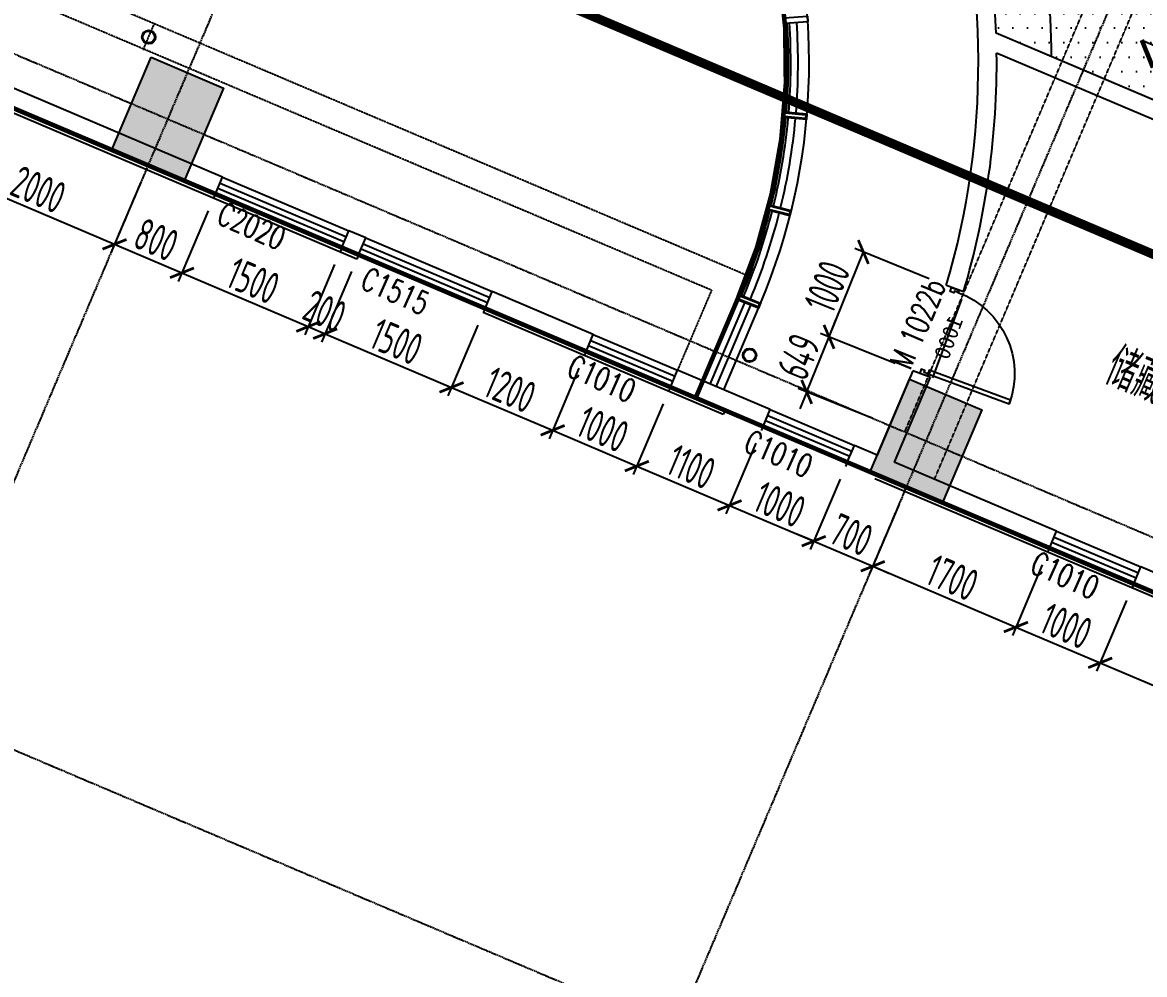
# Model space of a CAD drawing. Extents: x 11778731 to 12007717, y -6694179 to -6314888.
# Drawn here: x 11958213 to 11970474, y -6450352 to -6439951 of the extents above; entities that cross this region are included whole.
import ezdxf
from ezdxf.enums import TextEntityAlignment as Align
from ezdxf.xclip import XClip

# ---------------------------------------------------------------- set-up
doc = ezdxf.new("R2010")
doc.units = 0
doc.header["$LTSCALE"] = 10
doc.header["$MEASUREMENT"] = 0
doc.header["$XCLIPFRAME"] = 0
for name, pattern in [('A3-RG-axis-100$0$CENTER', [2, 1.25, -0.25, 0.25, -0.25]), ('A3-RI-5F$0$DASH', [0.35, 0.25, -0.1]), ('A3-RI-5F$0$DASHED2', [0.375, 0.25, -0.125]), ('A3-RM-5F$0$DASH', [0.35, 0.25, -0.1]), ('DASHED2', [0.375, 0.25, -0.125])]:
    doc.linetypes.add(name, pattern=pattern)
for name, color, linetype in [('A-CLOD', 200, 'Continuous'), ('A3-RB-5F-100$0$A-DIMS-100', 1, 'Continuous'), ('A3-RG-axis-100$0$A-GRID', 1, 'A3-RG-axis-100$0$CENTER'), ('A3-RI-5F$0$A-DETAILS', 11, 'Continuous'), ('A3-RI-5F$0$A-DOOR', 32, 'Continuous'), ('A3-RI-5F$0$A-FLOR', 2, 'Continuous'), ('A3-RI-5F$0$A-GLAZ', 140, 'Continuous'), ('A3-RI-5F$0$A-HATCH', 8, 'Continuous'), ('A3-RI-5F$0$A-WALL', 7, 'Continuous'), ('A3-RI-5F$0$A-WALL-FINI', 95, 'Continuous'), ('A3-RM-5F$0$0P-1', 191, 'Continuous'), ('A3-RM-5F$0$0P-FE-FH-V', 141, 'Continuous'), ('A3-RS-1F$0$A-HATH-GRAY', 8, 'Continuous'), ('A3-RS-1F$0$A-WALL', 7, 'Continuous'), ('A3-RX-5F$0$A-FIXT', 55, 'Continuous'), ('A3-SYMB-5F-100$0$A-SYMB', 4, 'Continuous'), ('A3-SYMB-5F-100$0$A-SYMB-AREA', 4, 'Continuous'), ('A3-SYMB-5F-100$0$A-SYMB-DOOR', 3, 'Continuous'), ('A3-SYMB-5F-100$0$A-SYMB-DOOR1', 3, 'Continuous'), ('A3-SYMB-5F-100$0$A-SYMB-DOOR2', 3, 'Continuous'), ('A3-SYMB-5F-100$0$A-SYMB-DOOR3', 3, 'Continuous'), ('A3-SYMB-5F-100$0$A-SYMB-NAME', 4, 'Continuous'), ('A3-SYMB-5F-100$0$A-SYMB-NAME-E', 4, 'Continuous')]:
    doc.layers.add(name, color=color, linetype=linetype)
doc.layers.add('A3-RI-5F$0$A-X-CHEK', color=6, linetype='A3-RI-5F$0$DASHED2', plot=False)
doc.styles.add('A3-RB-5F-100$0$XD2008', font='xd-hzs.shx', dxfattribs={"width": 0.7, "bigfont": 'xd-hztxt.shx'})
doc.styles.add('A3-RI-5F$0$Standard', font='')
doc.styles.add('A3-SYMB-5F-100$0$ECADI', font='hzs.shx', dxfattribs={"width": 0.7, "bigfont": 'hztxt.shx'})
doc.styles.add('A3-SYMB-5F-100$0$ECADI-TXT', font='simplex.shx', dxfattribs={"bigfont": 'hztxt.shx'})
doc.styles.add('A3-SYMB-5F-100$0$XD2008', font='hzs.shx', dxfattribs={"width": 0.7, "bigfont": 'hztxt.shx'})
doc.styles.get('A3-RI-5F$0$Standard').set_extended_font_data('SimSun')
doc.dimstyles.new('A3-RB-5F-100$0$XD100$0', dxfattribs={"dimscale": 100, "dimtxt": 3.5, "dimasz": 2, "dimexe": 1, "dimexo": 2, "dimgap": 0.5, "dimtad": 1, "dimdec": 0, "dimdsep": 46, "dimtxsty": 'A3-RB-5F-100$0$XD2008', "dimblk1": 'A3-RB-5F-100$0$_ARCHTICK', "dimblk2": 'A3-RB-5F-100$0$_ARCHTICK', "dimsah": 1, "dimcen": 2.5, "dimclrt": 4, "dimaunit": 1, "dimadec": 0, "dimazin": 0, "dimtfac": 1, "dimtdec": 0, "dimtix": 1, "dimtmove": 0, "dimatfit": 3, "dimfxl": 0, "dimtolj": 1, "dimtzin": 0, "dimarcsym": 0})

# ---------------------------------------------------------------- blocks, each defined once
blk = doc.blocks.new('A3-RI-5F$0$J-单扇门-1000-1')
for points in [[(-1000, -82), (-974, -82), (-974, -40), (-953, -40), (-953, 2), (-1000, 2)], [(0, -82), (-26, -82), (-26, -40), (-47, -40), (-47, 2), (0, 2)], [(-26, -82), (-26, -1029), (-68, -1029), (-68, -82)]]:
    blk.add_lwpolyline(points, close=True)
blk.add_arc((-26, -82), 947, 180, 270)
at = {"layer": 'Defpoints', "style": 'A3-RI-5F$0$Standard'}
blk.add_text('1000', height=175, rotation=360, dxfattribs=at).set_placement((-713, -242))
blk = doc.blocks.new('A3-RI-5F')
at = {"layer": 'A3-RI-5F$0$A-HATCH'}
h = blk.add_hatch(dxfattribs=at)
h.set_pattern_fill('DOTS', color=256, scale=100, style=0)
h.set_pattern_definition([(0, (0, 0), (79.375, 158.75), [0, -158.75])])
edge = h.paths.add_edge_path()
edge.add_line((11968503, -6437906), (11969654, -6435194))
edge.add_line((11969654, -6435194), (11974993, -6437460))
edge.add_line((11974993, -6437460), (11973117, -6441878))
edge.add_line((11973117, -6441878), (11968852, -6440068))
edge.add_arc((11960008, -6440388), 8850, 2.0702, 16.2851)
at = {"layer": 'A3-RI-5F$0$A-DETAILS'}
for points in [[(11966544, -6439961), (11966540, -6439901), (11966789, -6439883), (11966793, -6439943)], [(11966530, -6440988), (11966536, -6440929), (11966785, -6440950), (11966779, -6441010)], [(11966541, -6440979), (11966545, -6440939), (11966774, -6440959), (11966770, -6440999)], [(11966356, -6442001), (11966371, -6441943), (11966613, -6442004), (11966599, -6442062)], [(11966368, -6441994), (11966378, -6441955), (11966601, -6442011), (11966591, -6442050)], [(11966024, -6442980), (11966046, -6442924), (11966278, -6443017), (11966256, -6443072)], [(11966037, -6442974), (11966052, -6442937), (11966265, -6443022), (11966251, -6443059)]]:
    blk.add_lwpolyline(points, close=True, dxfattribs=at)
for start, end in [(355.2577, 3.7431), (346.2578, 354.7431), (337.2343, 345.7431)]:
    blk.add_arc((11960008, -6440388), 6680, start, end, dxfattribs=at)
at = {"layer": 'A3-RI-5F$0$A-DOOR'}
blk.add_line((11968474, -6442974), (11968155, -6443834), dxfattribs=at)
at = {"layer": 'A3-RI-5F$0$A-FLOR', "linetype": 'A3-RI-5F$0$DASH', "const_width": 50}
for points in [[(11897637, -6393080), (11898125, -6393287), (11898323, -6393228), (11896986, -6418742), (11920412, -6428686), (11921780, -6425464), (11976706, -6448779), (11984755, -6429817), (11972559, -6424640), (11986356, -6392136)], [(11922332, -6425699), (11977075, -6448936), (11985124, -6429973), (11972927, -6424796), (11986781, -6392158)]]:
    blk.add_lwpolyline(points, dxfattribs=at)
blk.add_lwpolyline([(11925636, -6427129), (11926799, -6424390), (11928741, -6423177, -0.251872), (11934956, -6422627), (11962540, -6434347, -0.417072), (11966024, -6442980), (11965569, -6444052)], format="xyb", dxfattribs=at)
at = {"layer": 'A3-RI-5F$0$A-GLAZ'}
for p, q in [((11960372, -6441705), (11961753, -6442291)), ((11960400, -6441640), (11961780, -6442226)), ((11960321, -6441824), (11961702, -6442411)), ((11960349, -6441760), (11961730, -6442346)), ((11961964, -6442305), (11963345, -6442891)), ((11961914, -6442424), (11963294, -6443010)), ((11961937, -6442369), (11963318, -6442955)), ((11961886, -6442489), (11963267, -6443075)), ((11965646, -6443867), (11966037, -6442947)), ((11965729, -6443903), (11966107, -6443013)), ((11965794, -6443930), (11966172, -6443039)), ((11965877, -6443965), (11966267, -6443045)), ((11964422, -6443424), (11965343, -6443815)), ((11964450, -6443360), (11965370, -6443750)), ((11964372, -6443544), (11965292, -6443934)), ((11964399, -6443479), (11965320, -6443870)), ((11966356, -6444245), (11967276, -6444635)), ((11966383, -6444180), (11967303, -6444571)), ((11966305, -6444364), (11967225, -6444755)), ((11966332, -6444300), (11967253, -6444690)), ((11969513, -6445509), (11970433, -6445899)), ((11969462, -6445628), (11970382, -6446019)), ((11969485, -6445573), (11970406, -6445964)), ((11969434, -6445693), (11970355, -6446083))]:
    blk.add_line(p, q, dxfattribs=at)
for radius, start, end in [(6575, 355.2618, 3.739), (6600, 355.2609, 3.74), (6575, 346.2619, 354.739), (6600, 346.2609, 354.74), (6575, 337.2129, 345.739), (6600, 337.2129, 345.74)]:
    blk.add_arc((11960008, -6440388), radius, start, end, dxfattribs=at)
at = {"layer": 'A3-RI-5F$0$A-HATCH'}
blk.add_lwpolyline([(11968503, -6437906), (11969654, -6435194), (11974993, -6437460), (11973117, -6441878), (11968852, -6440068, 0.062104), (11968503, -6437906, 13.378913)], format="xyb", dxfattribs=at)
at = {"layer": 'A3-RI-5F$0$A-WALL'}
for p, q in [((11973117, -6441878), (11968852, -6440068)), ((11973039, -6442063), (11968857, -6440287)), ((11960400, -6441640), (11957822, -6440546)), ((11960321, -6441824), (11957744, -6440730)), ((11960321, -6441824), (11960400, -6441640)), ((11961702, -6442411), (11961780, -6442226)), ((11961964, -6442305), (11961780, -6442226)), ((11961886, -6442489), (11961964, -6442305)), ((11961886, -6442489), (11961702, -6442411)), ((11963267, -6443075), (11963345, -6442891)), ((11964450, -6443360), (11963345, -6442891)), ((11968495, -6442894), (11968308, -6442825)), ((11964372, -6443544), (11963267, -6443075)), ((11964372, -6443544), (11964450, -6443360)), ((11965292, -6443934), (11965370, -6443750)), ((11966383, -6444180), (11965370, -6443750)), ((11967943, -6443756), (11967552, -6444676)), ((11968130, -6443825), (11967943, -6443756)), ((11968130, -6443825), (11967736, -6444754)), ((11966305, -6444364), (11965292, -6443934)), ((11966305, -6444364), (11966383, -6444180)), ((11967225, -6444755), (11967303, -6444571)), ((11967552, -6444676), (11967303, -6444571)), ((11967474, -6444860), (11967225, -6444755)), ((11969513, -6445509), (11967736, -6444754)), ((11969434, -6445693), (11967474, -6444860)), ((11969434, -6445693), (11969513, -6445509)), ((11970355, -6446083), (11970433, -6445899)), ((11971261, -6446251), (11970433, -6445899)), ((11973853, -6447568), (11970355, -6446083))]:
    blk.add_line(p, q, dxfattribs=at)
for radius, start, end in [(8650, 343.6363, 16.7556), (8850, 2.0702, 16.2851), (8850, 343.5462, 0.6488)]:
    blk.add_arc((11960008, -6440388), radius, start, end, dxfattribs=at)
at = {"layer": 'A3-RI-5F$0$A-WALL-FINI'}
for p, q in [((11961867, -6442535), (11956160, -6440112)), ((11960321, -6441824), (11960302, -6441870)), ((11961702, -6442411), (11961683, -6442457)), ((11961886, -6442489), (11961867, -6442535)), ((11963267, -6443075), (11963248, -6443121)), ((11965871, -6444234), (11963248, -6443121)), ((11964372, -6443544), (11964352, -6443590)), ((11965292, -6443934), (11965273, -6443980)), ((11965891, -6444188), (11965871, -6444234)), ((11966305, -6444364), (11966285, -6444410)), ((11967225, -6444755), (11967206, -6444801)), ((11977101, -6449001), (11967528, -6444938)), ((11969434, -6445693), (11969415, -6445739)), ((11970355, -6446083), (11970335, -6446129))]:
    blk.add_line(p, q, dxfattribs=at)
for radius, end in [(6550, 67.0003), (6800, 57.7475)]:
    blk.add_arc((11960008, -6440388), radius, 337.2129, end, dxfattribs=at)
at = {"layer": 'A3-RI-5F$0$A-X-CHEK'}
for p, q in [((11967854, -6444424), (11974106, -6429696)), ((11968178, -6444942), (11974566, -6429892))]:
    blk.add_line(p, q, dxfattribs=at)
at = {"layer": 'A3-RI-5F$0$A-DOOR', "xscale": -1, "rotation": 69.65330794864494}
blk.add_blockref('A3-RI-5F$0$J-单扇门-1000-1', (11968020, -6443784), dxfattribs=at)
blk = doc.blocks.new('A3-RG-axis-100')
at = {"layer": 'A3-RG-axis-100$0$A-GRID'}
for p, q in [((11906272, -6418284.3), (11985933, -6452098.3)), ((11979102.4, -6418565.4), (11947827.8, -6492243.7)), ((11905882.4, -6425723.4), (11983197.9, -6458541.9)), ((11966051.6, -6426277.4), (11939543.3, -6488727.1))]:
    blk.add_line(p, q, dxfattribs=at)
blk = doc.blocks.new('A3-SYMB-5F-100$0$ECADI-TAG-ROOM')
at = {"layer": 'A3-SYMB-5F-100$0$A-SYMB-AREA', "style": 'A3-SYMB-5F-100$0$ECADI', "width": 0.7}
blk.add_attdef('340M2', text='', height=2.5, dxfattribs=at).set_placement((7.17, -1.75), align=Align.MIDDLE_LEFT)
at = {"layer": 'A3-SYMB-5F-100$0$A-SYMB-NAME', "style": 'A3-SYMB-5F-100$0$ECADI', "width": 0.7}
blk.add_attdef('CHINESENAME', (-5.13, 0.09), '', height=4.5, dxfattribs=at)
at = {"layer": 'A3-SYMB-5F-100$0$A-SYMB-NAME-E', "style": 'A3-SYMB-5F-100$0$ECADI', "width": 0.7}
for tag, p in [('ENGLISHHIGH', (-5.13, 8.04)), ('ENGLISHLOW', (-5.13, 4.84))]:
    blk.add_attdef(tag, p, '', height=2.5, dxfattribs=at)
blk = doc.blocks.new('A3-SYMB-5F-100$0$ECADI-TAG-DOOR')
at = {"layer": 'A3-SYMB-5F-100$0$A-SYMB-DOOR', "style": 'A3-SYMB-5F-100$0$ECADI-TXT', "width": 0.7}
for tag, p in [('门窗主编号1', (-6.41, 7.26)), ('门窗主编号2', (2.08, 7.26))]:
    blk.add_attdef(tag, p, '', height=2.5, dxfattribs=at)
at = {"layer": 'A3-SYMB-5F-100$0$A-SYMB-DOOR', "style": 'A3-SYMB-5F-100$0$ECADI-TXT', "width": 0.7, "flags": 1}
for tag, p in [('洞口尺寸(宽X高)', (-6.42, 1.62)), ('备注', (-6.39, -1.21))]:
    blk.add_attdef(tag, p, '', height=2.5, dxfattribs=at)
at = {"layer": 'A3-SYMB-5F-100$0$A-SYMB-DOOR1', "style": 'A3-SYMB-5F-100$0$ECADI-TXT', "width": 0.7}
blk.add_attdef('门窗辅编号1', (-6.41, 4.41), '', height=2.5, dxfattribs=at)
at = {"layer": 'A3-SYMB-5F-100$0$A-SYMB-DOOR2', "style": 'A3-SYMB-5F-100$0$ECADI-TXT', "width": 0.7}
blk.add_attdef('门窗辅编号2', (-2.86, 4.41), '', height=2.5, dxfattribs=at)
at = {"layer": 'A3-SYMB-5F-100$0$A-SYMB-DOOR3', "style": 'A3-SYMB-5F-100$0$ECADI-TXT', "width": 0.7}
blk.add_attdef('门窗辅编号3', (2.32, 4.41), '', height=2.5, dxfattribs=at)
blk = doc.blocks.new('A3-SYMB-5F-100$0$ECADI-TAG-HGHT（国标）')
at = {"layer": '', "color": 1}
blk.add_line((-2.12, 2.12), (11.77, 2.12), dxfattribs=at)
at = {"color": 1, "const_width": 0.5}
blk.add_lwpolyline([(-2.12, 2.12), (0, 0), (2.12, 2.12)], dxfattribs=at)
at = {"color": 1}
blk.add_point((-1.48, 4.6), dxfattribs=at)
at = {"style": 'A3-SYMB-5F-100$0$XD2008', "width": 0.7}
blk.add_attdef('FL', text='', height=3, dxfattribs=at).set_placement((-2.69, 2.97), align=Align.RIGHT)
for tag, p in [('F.F.L.', (2.28, 2.97)), ('T.O.S.', (2.28, -1.1))]:
    blk.add_attdef(tag, p, '', height=3, dxfattribs=at)
blk = doc.blocks.new('A3-SYMB-5F-100')
at = {"layer": 'A3-SYMB-5F-100$0$A-SYMB'}
ref = blk.add_blockref('A3-SYMB-5F-100$0$ECADI-TAG-HGHT（国标）', (11970556, -6440421), dxfattribs=dict(at, xscale=99.99999999999999, yscale=99.99999999999999, zscale=99.99999999999997, rotation=337))
ref.add_attrib('F.F.L.', '18.930', (11970522, -6440083), dxfattribs={"layer": '0', "height": 300, "rotation": 337, "style": 'A3-SYMB-5F-100$0$XD2008', "width": 0.7})
ref.add_attrib('T.O.S.', '18.880', (11970724, -6440611), dxfattribs={"layer": '0', "height": 300, "rotation": 337, "style": 'A3-SYMB-5F-100$0$XD2008', "width": 0.7})
ref = blk.add_blockref('A3-SYMB-5F-100$0$ECADI-TAG-ROOM', (11970478, -6444094), dxfattribs=dict(at, xscale=99.99999999989046, yscale=100.0000000001164, rotation=337))
ref.add_attrib('CHINESENAME', '储藏', (11970009, -6443886), dxfattribs={"height": 450, "rotation": 337, "style": 'A3-SYMB-5F-100$0$ECADI', "width": 0.7})
at = {"layer": 'A3-SYMB-5F-100$0$A-SYMB-DOOR'}
ref = blk.add_blockref('A3-SYMB-5F-100$0$ECADI-TAG-DOOR', (11960926, -6443202, -333), dxfattribs=dict(at, xscale=99.99999999997296, yscale=100, zscale=100, rotation=335.9912224375169))
ref.add_attrib('门窗主编号1', 'C2020', dxfattribs={"height": 250, "rotation": 335.9912, "style": 'A3-SYMB-5F-100$0$ECADI-TXT', "width": 0.7}).set_placement((11961012, -6442443, -333), align=Align.RIGHT)
ref = blk.add_blockref('A3-SYMB-5F-100$0$ECADI-TAG-DOOR', (11962497, -6443913, -333), dxfattribs=dict(at, xscale=99.99999999997296, yscale=100, zscale=100, rotation=335.9912224375169))
ref.add_attrib('门窗主编号1', 'C1515', dxfattribs={"height": 250, "rotation": 335.9912, "style": 'A3-SYMB-5F-100$0$ECADI-TXT', "width": 0.7}).set_placement((11962583, -6443154, -333), align=Align.RIGHT)
ref = blk.add_blockref('A3-SYMB-5F-100$0$ECADI-TAG-DOOR', (11968742, -6443660, -333), dxfattribs=dict(at, xscale=99.99999999997293, yscale=100.0000000000001, zscale=100, rotation=67.54448746135905))
ref.add_attrib('门窗主编号1', 'M', dxfattribs={"height": 250, "rotation": 67.5445, "style": 'A3-SYMB-5F-100$0$ECADI-TXT', "width": 0.7}).set_placement((11967981, -6443594, -333), align=Align.RIGHT)
ref.add_attrib('门窗主编号2', '1022b', (11968023, -6443504), dxfattribs={"height": 250, "rotation": 67.5445, "style": 'A3-SYMB-5F-100$0$ECADI-TXT', "width": 0.7})
ref = blk.add_blockref('A3-SYMB-5F-100$0$ECADI-TAG-DOOR', (11964751, -6444869, -333), dxfattribs=dict(at, xscale=99.99999999997296, yscale=100, zscale=100, rotation=335.9912224375169))
ref.add_attrib('门窗主编号1', 'C1010', dxfattribs={"height": 250, "rotation": 335.9912, "style": 'A3-SYMB-5F-100$0$ECADI-TXT', "width": 0.7}).set_placement((11964837, -6444110, -333), align=Align.RIGHT)
ref = blk.add_blockref('A3-SYMB-5F-100$0$ECADI-TAG-DOOR', (11966684, -6445690, -333), dxfattribs=dict(at, xscale=99.99999999997296, yscale=100, zscale=100, rotation=335.9912224375169))
ref.add_attrib('门窗主编号1', 'C1010', dxfattribs={"height": 250, "rotation": 335.9912, "style": 'A3-SYMB-5F-100$0$ECADI-TXT', "width": 0.7}).set_placement((11966770, -6444931, -333), align=Align.RIGHT)
ref = blk.add_blockref('A3-SYMB-5F-100$0$ECADI-TAG-DOOR', (11969814, -6447018, -333), dxfattribs=dict(at, xscale=99.99999999997296, yscale=100, zscale=100, rotation=335.9912224375169))
ref.add_attrib('门窗主编号1', 'C1010', dxfattribs={"height": 250, "rotation": 335.9912, "style": 'A3-SYMB-5F-100$0$ECADI-TXT', "width": 0.7}).set_placement((11969900, -6446259, -333), align=Align.RIGHT)
blk = doc.blocks.new('A3-RS-1F')
at = {"layer": 'A3-RS-1F$0$A-HATH-GRAY'}
for points in [[(11960411, -6440667), (11959619, -6440331), (11959189, -6441344), (11959981, -6441680)], [(11968695, -6444184), (11967904, -6443848), (11967474, -6444860), (11968265, -6445196)]]:
    blk.add_hatch(color=256, dxfattribs=at).paths.add_polyline_path(points)
at = {"layer": 'A3-RS-1F$0$A-WALL'}
for points in [[(11959619, -6440331), (11960411, -6440667), (11959981, -6441680), (11959189, -6441344)], [(11967904, -6443848), (11968695, -6444184), (11968265, -6445196), (11967474, -6444860)]]:
    blk.add_lwpolyline(points, close=True, dxfattribs=at)
blk = doc.blocks.new('A3-RB-5F-100$0$_ARCHTICK')
at = {"color": 0, "linetype": 'ByBlock', "const_width": 0.15}
blk.add_lwpolyline([(-0.5, -0.5), (0.5, 0.5)], dxfattribs=at)
blk = doc.blocks.new('*D666')
at = {"layer": 'A3-RB-5F-100$0$A-DIMS-100', "color": 0, "lineweight": -2}
for p, q in [((11968122, -6442750), (11967308, -6442420)), ((11967026, -6443385), (11967401, -6442458)), ((11967747, -6443677), (11966933, -6443348))]:
    blk.add_line(p, q, dxfattribs=at)
at = {"layer": 'Defpoints', "color": 0}
for p in [(11967401, -6442458), (11968308, -6442825), (11967932, -6443752)]:
    blk.add_point(p, dxfattribs=at)
at = {"layer": 'A3-RB-5F-100$0$A-DIMS-100', "color": 0, "lineweight": -2, "xscale": 200, "yscale": 200, "zscale": 200}
for p, rotation in [((11967401, -6442458), 67.96880957924776), ((11967026, -6443385), 247.9688095792477)]:
    blk.add_blockref('A3-RB-5F-100$0$_ARCHTICK', p, dxfattribs=dict(at, rotation=rotation))
at = {"layer": 'A3-RB-5F-100$0$A-DIMS-100', "color": 4, "insert": (11967005, -6442837), "char_height": 350, "attachment_point": 5, "rotation": 67.9688, "style": 'A3-RB-5F-100$0$XD2008'}
blk.add_mtext('\\A1;1000', dxfattribs=at)
blk = doc.blocks.new('*D667')
at = {"layer": 'A3-RB-5F-100$0$A-DIMS-100', "color": 0, "lineweight": -2}
for p, q in [((11967026, -6443385), (11967101, -6443200)), ((11966782, -6443987), (11967026, -6443385)), ((11967747, -6443677), (11966933, -6443348)), ((11967503, -6444279), (11966689, -6443950)), ((11966782, -6443987), (11966707, -6444173))]:
    blk.add_line(p, q, dxfattribs=at)
at = {"layer": 'Defpoints', "color": 0}
for p in [(11967026, -6443385), (11967932, -6443752), (11967689, -6444354)]:
    blk.add_point(p, dxfattribs=at)
at = {"layer": 'A3-RB-5F-100$0$A-DIMS-100', "color": 0, "lineweight": -2, "xscale": 200, "yscale": 200, "zscale": 200}
for p, rotation in [((11967026, -6443385), 247.9688095791342), ((11966782, -6443987), 67.96880957913424)]:
    blk.add_blockref('A3-RB-5F-100$0$_ARCHTICK', p, dxfattribs=dict(at, rotation=rotation))
at = {"layer": 'A3-RB-5F-100$0$A-DIMS-100', "color": 4, "insert": (11966695, -6443602), "char_height": 350, "attachment_point": 5, "rotation": 67.9688, "style": 'A3-RB-5F-100$0$XD2008'}
blk.add_mtext('\\A1;649', dxfattribs=at)
blk = doc.blocks.new('*D755')
at = {"layer": 'A3-RB-5F-100$0$A-DIMS-100', "color": 0, "lineweight": -2}
for p, q in [((11963189, -6443259), (11962862, -6444029)), ((11964294, -6443727), (11963967, -6444498)), ((11962901, -6443937), (11964006, -6444406))]:
    blk.add_line(p, q, dxfattribs=at)
at = {"layer": 'Defpoints', "color": 0}
for p in [(11963267, -6443074), (11964372, -6443543), (11964006, -6444406)]:
    blk.add_point(p, dxfattribs=at)
at = {"layer": 'A3-RB-5F-100$0$A-DIMS-100', "color": 0, "lineweight": -2, "xscale": 200, "yscale": 200, "zscale": 200}
for p, rotation in [((11962901, -6443937), 156.9986581893084), ((11964006, -6444406), 336.9986581893084)]:
    blk.add_blockref('A3-RB-5F-100$0$_ARCHTICK', p, dxfattribs=dict(at, rotation=rotation))
at = {"layer": 'A3-RB-5F-100$0$A-DIMS-100', "color": 4, "insert": (11963541, -6443964), "char_height": 350, "attachment_point": 5, "rotation": 336.9987, "style": 'A3-RB-5F-100$0$XD2008'}
blk.add_mtext('\\A1;1200', dxfattribs=at)
blk = doc.blocks.new('*D756')
at = {"layer": 'A3-RB-5F-100$0$A-DIMS-100', "color": 0, "lineweight": -2}
for p, q in [((11964294, -6443727), (11963967, -6444498)), ((11965214, -6444118), (11964887, -6444889)), ((11964006, -6444406), (11964926, -6444797))]:
    blk.add_line(p, q, dxfattribs=at)
at = {"layer": 'Defpoints', "color": 0}
for p in [(11964372, -6443543), (11965292, -6443934), (11964926, -6444797)]:
    blk.add_point(p, dxfattribs=at)
at = {"layer": 'A3-RB-5F-100$0$A-DIMS-100', "color": 0, "lineweight": -2, "xscale": 200, "yscale": 200, "zscale": 200}
for p, rotation in [((11964006, -6444406), 156.9986581893485), ((11964926, -6444797), 336.9986581893485)]:
    blk.add_blockref('A3-RB-5F-100$0$_ARCHTICK', p, dxfattribs=dict(at, rotation=rotation))
at = {"layer": 'A3-RB-5F-100$0$A-DIMS-100', "color": 4, "insert": (11964554, -6444394), "char_height": 350, "attachment_point": 5, "rotation": 336.9987, "style": 'A3-RB-5F-100$0$XD2008'}
blk.add_mtext('\\A1;1000', dxfattribs=at)
blk = doc.blocks.new('*D757')
at = {"layer": 'A3-RB-5F-100$0$A-DIMS-100', "color": 0, "lineweight": -2}
for p, q in [((11965214, -6444118), (11964887, -6444889)), ((11966227, -6444548), (11965900, -6445318)), ((11964926, -6444797), (11965939, -6445226))]:
    blk.add_line(p, q, dxfattribs=at)
at = {"layer": 'Defpoints', "color": 0}
for p in [(11965292, -6443934), (11966305, -6444364), (11965939, -6445226)]:
    blk.add_point(p, dxfattribs=at)
at = {"layer": 'A3-RB-5F-100$0$A-DIMS-100', "color": 0, "lineweight": -2, "xscale": 200, "yscale": 200, "zscale": 200}
for p, rotation in [((11964926, -6444797), 156.9986581893577), ((11965939, -6445226), 336.9986581893577)]:
    blk.add_blockref('A3-RB-5F-100$0$_ARCHTICK', p, dxfattribs=dict(at, rotation=rotation))
at = {"layer": 'A3-RB-5F-100$0$A-DIMS-100', "color": 4, "insert": (11965520, -6444804), "char_height": 350, "attachment_point": 5, "rotation": 336.9987, "style": 'A3-RB-5F-100$0$XD2008'}
blk.add_mtext('\\A1;1100', dxfattribs=at)
blk = doc.blocks.new('*D758')
at = {"layer": 'A3-RB-5F-100$0$A-DIMS-100', "color": 0, "lineweight": -2}
for p, q in [((11966227, -6444548), (11965900, -6445318)), ((11967147, -6444939), (11966820, -6445709)), ((11965939, -6445226), (11966859, -6445617))]:
    blk.add_line(p, q, dxfattribs=at)
at = {"layer": 'Defpoints', "color": 0}
for p in [(11966305, -6444364), (11967225, -6444755), (11966859, -6445617)]:
    blk.add_point(p, dxfattribs=at)
at = {"layer": 'A3-RB-5F-100$0$A-DIMS-100', "color": 0, "lineweight": -2, "xscale": 200, "yscale": 200, "zscale": 200}
for p, rotation in [((11965939, -6445226), 156.9986581893293), ((11966859, -6445617), 336.9986581893294)]:
    blk.add_blockref('A3-RB-5F-100$0$_ARCHTICK', p, dxfattribs=dict(at, rotation=rotation))
at = {"layer": 'A3-RB-5F-100$0$A-DIMS-100', "color": 4, "insert": (11966487, -6445215), "char_height": 350, "attachment_point": 5, "rotation": 336.9987, "style": 'A3-RB-5F-100$0$XD2008'}
blk.add_mtext('\\A1;1000', dxfattribs=at)
blk = doc.blocks.new('*D759')
at = {"layer": 'A3-RB-5F-100$0$A-DIMS-100', "color": 0, "lineweight": -2}
for p, q in [((11967147, -6444939), (11966820, -6445709)), ((11967792, -6445212), (11967464, -6445983)), ((11966859, -6445617), (11966675, -6445539)), ((11966859, -6445617), (11967504, -6445891)), ((11967504, -6445891), (11967688, -6445969))]:
    blk.add_line(p, q, dxfattribs=at)
at = {"layer": 'Defpoints', "color": 0}
for p in [(11967225, -6444755), (11967870, -6445028), (11967504, -6445891)]:
    blk.add_point(p, dxfattribs=at)
at = {"layer": 'A3-RB-5F-100$0$A-DIMS-100', "color": 0, "lineweight": -2, "xscale": 200, "yscale": 200, "zscale": 200}
for p, rotation in [((11966859, -6445617), 336.9986581893191), ((11967504, -6445891), 156.9986581893191)]:
    blk.add_blockref('A3-RB-5F-100$0$_ARCHTICK', p, dxfattribs=dict(at, rotation=rotation))
at = {"layer": 'A3-RB-5F-100$0$A-DIMS-100', "color": 4, "insert": (11967269, -6445547), "char_height": 350, "attachment_point": 5, "rotation": 336.9987, "style": 'A3-RB-5F-100$0$XD2008'}
blk.add_mtext('\\A1;700', dxfattribs=at)
blk = doc.blocks.new('*D760')
at = {"layer": 'A3-RB-5F-100$0$A-DIMS-100', "color": 0, "lineweight": -2}
for p, q in [((11967792, -6445212), (11967464, -6445983)), ((11969356, -6445877), (11969029, -6446647)), ((11967504, -6445891), (11969068, -6446555))]:
    blk.add_line(p, q, dxfattribs=at)
at = {"layer": 'Defpoints', "color": 0}
for p in [(11967870, -6445028), (11969435, -6445692), (11969068, -6446555)]:
    blk.add_point(p, dxfattribs=at)
at = {"layer": 'A3-RB-5F-100$0$A-DIMS-100', "color": 0, "lineweight": -2, "xscale": 200, "yscale": 200, "zscale": 200}
for p, rotation in [((11967504, -6445891), 156.9986581893413), ((11969068, -6446555), 336.9986581893414)]:
    blk.add_blockref('A3-RB-5F-100$0$_ARCHTICK', p, dxfattribs=dict(at, rotation=rotation))
at = {"layer": 'A3-RB-5F-100$0$A-DIMS-100', "color": 4, "insert": (11968374, -6446016), "char_height": 350, "attachment_point": 5, "rotation": 336.9987, "style": 'A3-RB-5F-100$0$XD2008'}
blk.add_mtext('\\A1;1700', dxfattribs=at)
blk = doc.blocks.new('*D761')
at = {"layer": 'A3-RB-5F-100$0$A-DIMS-100', "color": 0, "lineweight": -2}
for p, q in [((11969356, -6445877), (11969029, -6446647)), ((11970277, -6446267), (11969950, -6447038)), ((11969068, -6446555), (11969989, -6446946))]:
    blk.add_line(p, q, dxfattribs=at)
at = {"layer": 'Defpoints', "color": 0}
for p in [(11969435, -6445692), (11970355, -6446083), (11969989, -6446946)]:
    blk.add_point(p, dxfattribs=at)
at = {"layer": 'A3-RB-5F-100$0$A-DIMS-100', "color": 0, "lineweight": -2, "xscale": 200, "yscale": 200, "zscale": 200}
for p, rotation in [((11969068, -6446555), 156.9986581893454), ((11969989, -6446946), 336.9986581893453)]:
    blk.add_blockref('A3-RB-5F-100$0$_ARCHTICK', p, dxfattribs=dict(at, rotation=rotation))
at = {"layer": 'A3-RB-5F-100$0$A-DIMS-100', "color": 4, "insert": (11969617, -6446543), "char_height": 350, "attachment_point": 5, "rotation": 336.9987, "style": 'A3-RB-5F-100$0$XD2008'}
blk.add_mtext('\\A1;1000', dxfattribs=at)
blk = doc.blocks.new('*D762')
at = {"layer": 'A3-RB-5F-100$0$A-DIMS-100', "color": 0, "lineweight": -2}
for p, q in [((11970277, -6446267), (11969950, -6447038)), ((11969989, -6446946), (11973487, -6448431)), ((11973775, -6447752), (11973448, -6448523))]:
    blk.add_line(p, q, dxfattribs=at)
at = {"layer": 'Defpoints', "color": 0}
for p in [(11970355, -6446083), (11973853, -6447568), (11973487, -6448431)]:
    blk.add_point(p, dxfattribs=at)
at = {"layer": 'A3-RB-5F-100$0$A-DIMS-100', "color": 0, "lineweight": -2, "xscale": 200, "yscale": 200, "zscale": 200}
for p, rotation in [((11969989, -6446946), 156.9986581893297), ((11973487, -6448431), 336.9986581893297)]:
    blk.add_blockref('A3-RB-5F-100$0$_ARCHTICK', p, dxfattribs=dict(at, rotation=rotation))
at = {"layer": 'A3-RB-5F-100$0$A-DIMS-100', "color": 4, "insert": (11971826, -6447481), "char_height": 350, "attachment_point": 5, "rotation": 336.9987, "style": 'A3-RB-5F-100$0$XD2008'}
blk.add_mtext('\\A1;3800', dxfattribs=at)
blk = doc.blocks.new('*D778')
at = {"layer": 'A3-RB-5F-100$0$A-DIMS-100', "color": 0, "lineweight": -2}
for p, q in [((11957666, -6440914), (11957339, -6441684)), ((11957378, -6441592), (11959219, -6442374)), ((11959507, -6441696), (11959180, -6442466))]:
    blk.add_line(p, q, dxfattribs=at)
at = {"layer": 'Defpoints', "color": 0}
for p in [(11957744, -6440730), (11959585, -6441511), (11959219, -6442374)]:
    blk.add_point(p, dxfattribs=at)
at = {"layer": 'A3-RB-5F-100$0$A-DIMS-100', "color": 0, "lineweight": -2, "xscale": 200, "yscale": 200, "zscale": 200}
for p, rotation in [((11957378, -6441592), 156.9986581893409), ((11959219, -6442374), 336.998658189341)]:
    blk.add_blockref('A3-RB-5F-100$0$_ARCHTICK', p, dxfattribs=dict(at, rotation=rotation))
at = {"layer": 'A3-RB-5F-100$0$A-DIMS-100', "color": 4, "insert": (11958387, -6441776), "char_height": 350, "attachment_point": 5, "rotation": 336.9987, "style": 'A3-RB-5F-100$0$XD2008'}
blk.add_mtext('\\A1;2000', dxfattribs=at)
blk = doc.blocks.new('*D779')
at = {"layer": 'A3-RB-5F-100$0$A-DIMS-100', "color": 0, "lineweight": -2}
for p, q in [((11959507, -6441696), (11959180, -6442466)), ((11960243, -6442008), (11959916, -6442779)), ((11959219, -6442374), (11959956, -6442686))]:
    blk.add_line(p, q, dxfattribs=at)
at = {"layer": 'Defpoints', "color": 0}
for p in [(11959585, -6441511), (11960322, -6441824), (11959956, -6442686)]:
    blk.add_point(p, dxfattribs=at)
at = {"layer": 'A3-RB-5F-100$0$A-DIMS-100', "color": 0, "lineweight": -2, "xscale": 200, "yscale": 200, "zscale": 200}
for p, rotation in [((11959219, -6442374), 156.9986581893275), ((11959956, -6442686), 336.9986581893275)]:
    blk.add_blockref('A3-RB-5F-100$0$_ARCHTICK', p, dxfattribs=dict(at, rotation=rotation))
at = {"layer": 'A3-RB-5F-100$0$A-DIMS-100', "color": 4, "insert": (11959675, -6442323), "char_height": 350, "attachment_point": 5, "rotation": 336.9987, "style": 'A3-RB-5F-100$0$XD2008'}
blk.add_mtext('\\A1;800', dxfattribs=at)
blk = doc.blocks.new('*D780')
at = {"layer": 'A3-RB-5F-100$0$A-DIMS-100', "color": 0, "lineweight": -2}
for p, q in [((11960243, -6442008), (11959916, -6442779)), ((11959956, -6442686), (11961336, -6443273)), ((11961624, -6442594), (11961297, -6443365))]:
    blk.add_line(p, q, dxfattribs=at)
at = {"layer": 'Defpoints', "color": 0}
for p in [(11960322, -6441824), (11961702, -6442410), (11961336, -6443273)]:
    blk.add_point(p, dxfattribs=at)
at = {"layer": 'A3-RB-5F-100$0$A-DIMS-100', "color": 0, "lineweight": -2, "xscale": 200, "yscale": 200, "zscale": 200}
for p, rotation in [((11959956, -6442686), 156.9986581893689), ((11961336, -6443273), 336.998658189369)]:
    blk.add_blockref('A3-RB-5F-100$0$_ARCHTICK', p, dxfattribs=dict(at, rotation=rotation))
at = {"layer": 'A3-RB-5F-100$0$A-DIMS-100', "color": 4, "insert": (11960734, -6442772), "char_height": 350, "attachment_point": 5, "rotation": 336.9987, "style": 'A3-RB-5F-100$0$XD2008'}
blk.add_mtext('\\A1;1500', dxfattribs=at)
blk = doc.blocks.new('*D781')
at = {"layer": 'A3-RB-5F-100$0$A-DIMS-100', "color": 0, "lineweight": -2}
for p, q in [((11961624, -6442594), (11961297, -6443365)), ((11961808, -6442672), (11961481, -6443443)), ((11961336, -6443273), (11961520, -6443351))]:
    blk.add_line(p, q, dxfattribs=at)
at = {"layer": 'Defpoints', "color": 0}
for p in [(11961702, -6442410), (11961887, -6442488), (11961520, -6443351)]:
    blk.add_point(p, dxfattribs=at)
at = {"layer": 'A3-RB-5F-100$0$A-DIMS-100', "color": 0, "lineweight": -2, "xscale": 200, "yscale": 200, "zscale": 200}
for p, rotation in [((11961336, -6443273), 156.9986581893199), ((11961520, -6443351), 336.99865818932)]:
    blk.add_blockref('A3-RB-5F-100$0$_ARCHTICK', p, dxfattribs=dict(at, rotation=rotation))
at = {"layer": 'A3-RB-5F-100$0$A-DIMS-100', "color": 4, "insert": (11961516, -6443105), "char_height": 350, "attachment_point": 5, "rotation": 336.9987, "style": 'A3-RB-5F-100$0$XD2008'}
blk.add_mtext('\\A1;200', dxfattribs=at)
blk = doc.blocks.new('*D782')
at = {"layer": 'A3-RB-5F-100$0$A-DIMS-100', "color": 0, "lineweight": -2}
for p, q in [((11961808, -6442672), (11961481, -6443443)), ((11963189, -6443259), (11962862, -6444029)), ((11961520, -6443351), (11962901, -6443937))]:
    blk.add_line(p, q, dxfattribs=at)
at = {"layer": 'Defpoints', "color": 0}
for p in [(11961887, -6442488), (11963267, -6443074), (11962901, -6443937)]:
    blk.add_point(p, dxfattribs=at)
at = {"layer": 'A3-RB-5F-100$0$A-DIMS-100', "color": 0, "lineweight": -2, "xscale": 200, "yscale": 200, "zscale": 200}
for p, rotation in [((11961520, -6443351), 156.9986581893327), ((11962901, -6443937), 336.9986581893327)]:
    blk.add_blockref('A3-RB-5F-100$0$_ARCHTICK', p, dxfattribs=dict(at, rotation=rotation))
at = {"layer": 'A3-RB-5F-100$0$A-DIMS-100', "color": 4, "insert": (11962299, -6443437), "char_height": 350, "attachment_point": 5, "rotation": 336.9987, "style": 'A3-RB-5F-100$0$XD2008'}
blk.add_mtext('\\A1;1500', dxfattribs=at)
blk = doc.blocks.new('A3-RM-5F$0$DFA')
at = {"layer": 'A3-RM-5F$0$0P-FE-FH-V'}
for radius in [75, 65]:
    blk.add_circle((0, 0), radius, dxfattribs=at)
blk = doc.blocks.new('A3-RM-5F')
at = {"layer": 'A3-RM-5F$0$0P-1', "linetype": 'A3-RM-5F$0$DASH'}
for p, q in [((11966135, -6442717), (11926213, -6425771)), ((11965742, -6442876), (11926371, -6426164)), ((11959533, -6440248), (11959651, -6439972)), ((11966135, -6442717), (11965646, -6443867)), ((11965742, -6442876), (11965370, -6443750))]:
    blk.add_line(p, q, dxfattribs=at)
at = {"layer": 'A3-RM-5F$0$0P-1'}
blk.add_blockref('A3-RM-5F$0$DFA', (11966158, -6443586), dxfattribs=at)
at = {"layer": 'A3-RM-5F$0$0P-FE-FH-V'}
blk.add_blockref('A3-RM-5F$0$DFA', (11959592, -6440110), dxfattribs=at)
blk = doc.blocks.new('A3-RX-5F')
at = {"layer": 'A3-RX-5F$0$A-FIXT'}
blk.add_arc((11960008, -6440388), 9450, 0.3799, 20.5427, dxfattribs=at)
blk = doc.blocks.new('A3-RB-5F-100')
at = {"layer": 'A3-RB-5F-100$0$A-DIMS-100'}
for p1, p2, distance, picture, middle in [((11957744.3, -6440729.9), (11959585.2, -6441511.4), -936.9, '*D778', (11958386.5, -6441776)), ((11959585.2, -6441511.4), (11960321.6, -6441824), -936.9, '*D779', (11959675.2, -6442323)), ((11960321.6, -6441824), (11961702.4, -6442410.2), -936.9, '*D780', (11960733.8, -6442772.4)), ((11967932.3, -6443752), (11968307.5, -6442824.6), 978.2, '*D666', (11967004.6, -6442837)), ((11961886.5, -6442488.3), (11963267.2, -6443074.4), -936.9, '*D782', (11962298.7, -6443436.7)), ((11963267.2, -6443074.4), (11964371.8, -6443543.4), -936.9, '*D755', (11963541.4, -6443964.2)), ((11967688.6387, -6444354.0601), (11967932.2677, -6443752.0009), 978.1558, '*D667', (11966695.1521, -6443601.7132)), ((11964371.8, -6443543.4), (11965292.3, -6443934.1), -936.9, '*D756', (11964553.9, -6444394)), ((11965292.3, -6443934.1), (11966304.9, -6444363.9), -936.9, '*D757', (11965520.4, -6444804.3)), ((11966304.9, -6444363.9), (11967225.4, -6444754.7), -936.9, '*D758', (11966487, -6445214.6)), ((11967225.4, -6444754.7), (11967869.7, -6445028.2), -936.9, '*D759', (11967269.3, -6445546.8)), ((11967869.7, -6445028.2), (11969434.6, -6445692.5), -936.9, '*D760', (11968373.9, -6446015.7)), ((11969434.6, -6445692.5), (11970355.1, -6446083.2), -936.9, '*D761', (11969616.6, -6446543.2)), ((11970355.1, -6446083.2), (11973853, -6447568.1), -936.9, '*D762', (11971825.8, -6447481))]:
    dim = blk.add_aligned_dim(p1=p1, p2=p2, distance=distance, dimstyle='A3-RB-5F-100$0$XD100$0', dxfattribs=at)
    dim.commit()
    dim.dimension.update_dxf_attribs({"geometry": picture, "text_midpoint": middle})
dim = blk.add_linear_dim(base=(11961520.4, -6443350.7), p1=(11961702.4, -6442410.2), p2=(11961886.5, -6442488.3), angle=336.99866, dimstyle='A3-RB-5F-100$0$XD100$0', dxfattribs=at)
dim.commit()
dim.dimension.update_dxf_attribs({"geometry": '*D781', "text_midpoint": (11961428.4, -6443311.7), "dimtype": 129})

msp = doc.modelspace()

# ---------------------------------------------------------------- linework, layer by layer
at = {"layer": 'A-CLOD', "linetype": 'DASHED2', "const_width": 100}
msp.add_lwpolyline([(11978540, -6429623), (11966151, -6424364, 0.414214), (11965364, -6424682), (11959991, -6437342, 0.414214), (11960309, -6438129), (11972697, -6443387, 0.414214), (11973484, -6443069), (11978858, -6430410, 0.414214)], format="xyb", close=True, dxfattribs=at)

# ---------------------------------------------------------------- block references
for name in ['A3-RI-5F', 'A3-RB-5F-100', 'A3-RG-axis-100', 'A3-SYMB-5F-100', 'A3-RM-5F', 'A3-RX-5F']:
    msp.add_blockref(name, (0, 0))
ref = msp.add_blockref('A3-RS-1F', (0, 0))
XClip(ref).set_block_clipping_path([(11889357.2540208902, -6419160.0659107883), (11910185.3192560691, -6426457.2118252832), (11927068.6119189896, -6433453.578039011), (11979134.5699833296, -6452657.9184868541), (12009188.7333128508, -6389730.3223040896), (11892617.6820170097, -6360484.8154213969), (11881387.5678784791, -6407421.677106794)])

doc.saveas('drawing.dxf')
